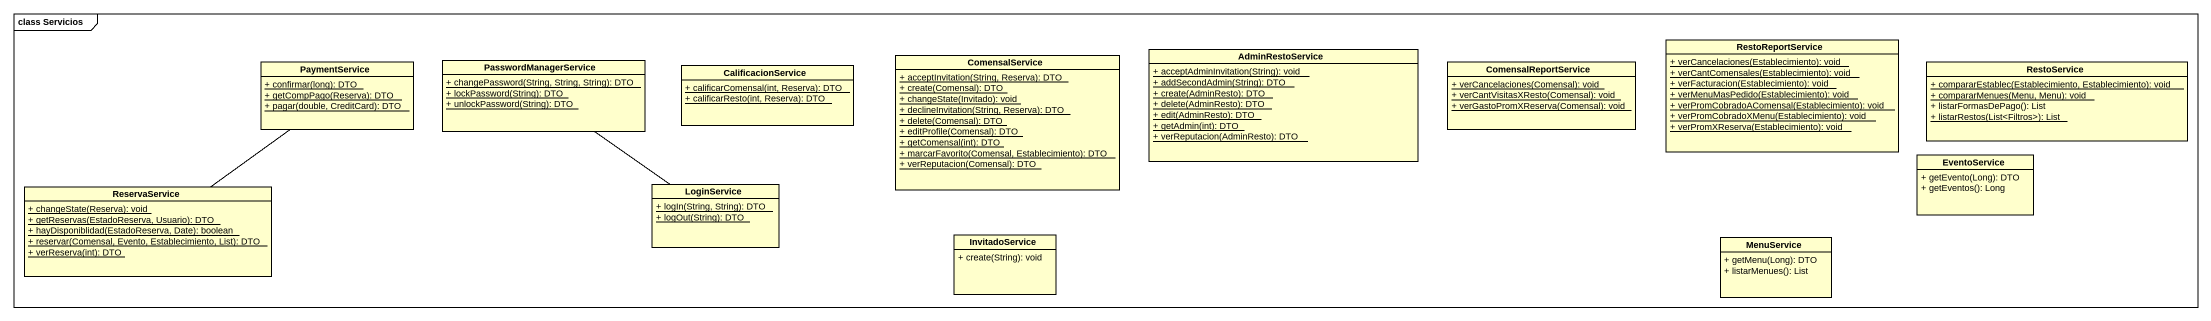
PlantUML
@startuml
mainframe class Servicios
hide circle
hide empty members
skinparam classAttributeIconSize 0
class PaymentService {
  {static} + confirmar(long): DTO
  {static} + getCompPago(Reserva): DTO
  {static} + pagar(double, CreditCard): DTO
}
class PasswordManagerService {
  {static} + changePassword(String, String, String): DTO
  {static} + lockPassword(String): DTO
  {static} + unlockPassword(String): DTO
}
class CalificacionService {
  {static} + calificarComensal(int, Reserva): DTO
  {static} + calificarResto(int, Reserva): DTO
}
class ComensalService {
  {static} + acceptInvitation(String, Reserva): DTO
  {static} + create(Comensal): DTO
  {static} + changeState(Invitado): void
  {static} + declineInvitation(String, Reserva): DTO
  {static} + delete(Comensal): DTO
  {static} + editProfile(Comensal): DTO
  {static} + getComensal(int): DTO
  {static} + marcarFavorito(Comensal, Establecimiento): DTO
  {static} + verReputacion(Comensal): DTO
}
class AdminRestoService {
  {static} + acceptAdminInvitation(String): void
  {static} + addSecondAdmin(String): DTO
  {static} + create(AdminResto): DTO
  {static} + delete(AdminResto): DTO
  {static} + edit(AdminResto): DTO
  {static} + getAdmin(int): DTO
  {static} + verReputacion(AdminResto): DTO
}
class ComensalReportService {
  {static} + verCancelaciones(Comensal): void
  {static} + verCantVisitasXResto(Comensal): void
  {static} + verGastoPromXReserva(Comensal): void
}
class RestoReportService {
  {static} + verCancelaciones(Establecimiento): void
  {static} + verCantComensales(Establecimiento): void
  {static} + verFacturacion(Establecimiento): void
  {static} + verMenuMasPedido(Establecimiento): void
  {static} + verPromCobradoAComensal(Establecimiento): void
  {static} + verPromCobradoXMenu(Establecimiento): void
  {static} + verPromXReserva(Establecimiento): void
}
class RestoService {
  {static} + compararEstablec(Establecimiento, Establecimiento): void
  {static} + compararMenues(Menu, Menu): void
  + listarFormasDePago(): List
  {static} + listarRestos(List<Filtros>): List
}
class EventoService {
  + getEvento(Long): DTO
  + getEventos(): Long
}
class ReservaService {
  {static} + changeState(Reserva): void
  {static} + getReservas(EstadoReserva, Usuario): DTO
  {static} + hayDisponiblidad(EstadoReserva, Date): boolean
  {static} + reservar(Comensal, Evento, Establecimiento, List): DTO
  {static} + verReserva(int): DTO
}
class LoginService {
  {static} + logIn(String, String): DTO
  {static} + logOut(String): DTO
}
class InvitadoService {
  + create(String): void
}
class MenuService {
  + getMenu(Long): DTO
  + listarMenues(): List
}
ReservaService -up- PaymentService
LoginService -up- PasswordManagerService
@enduml
